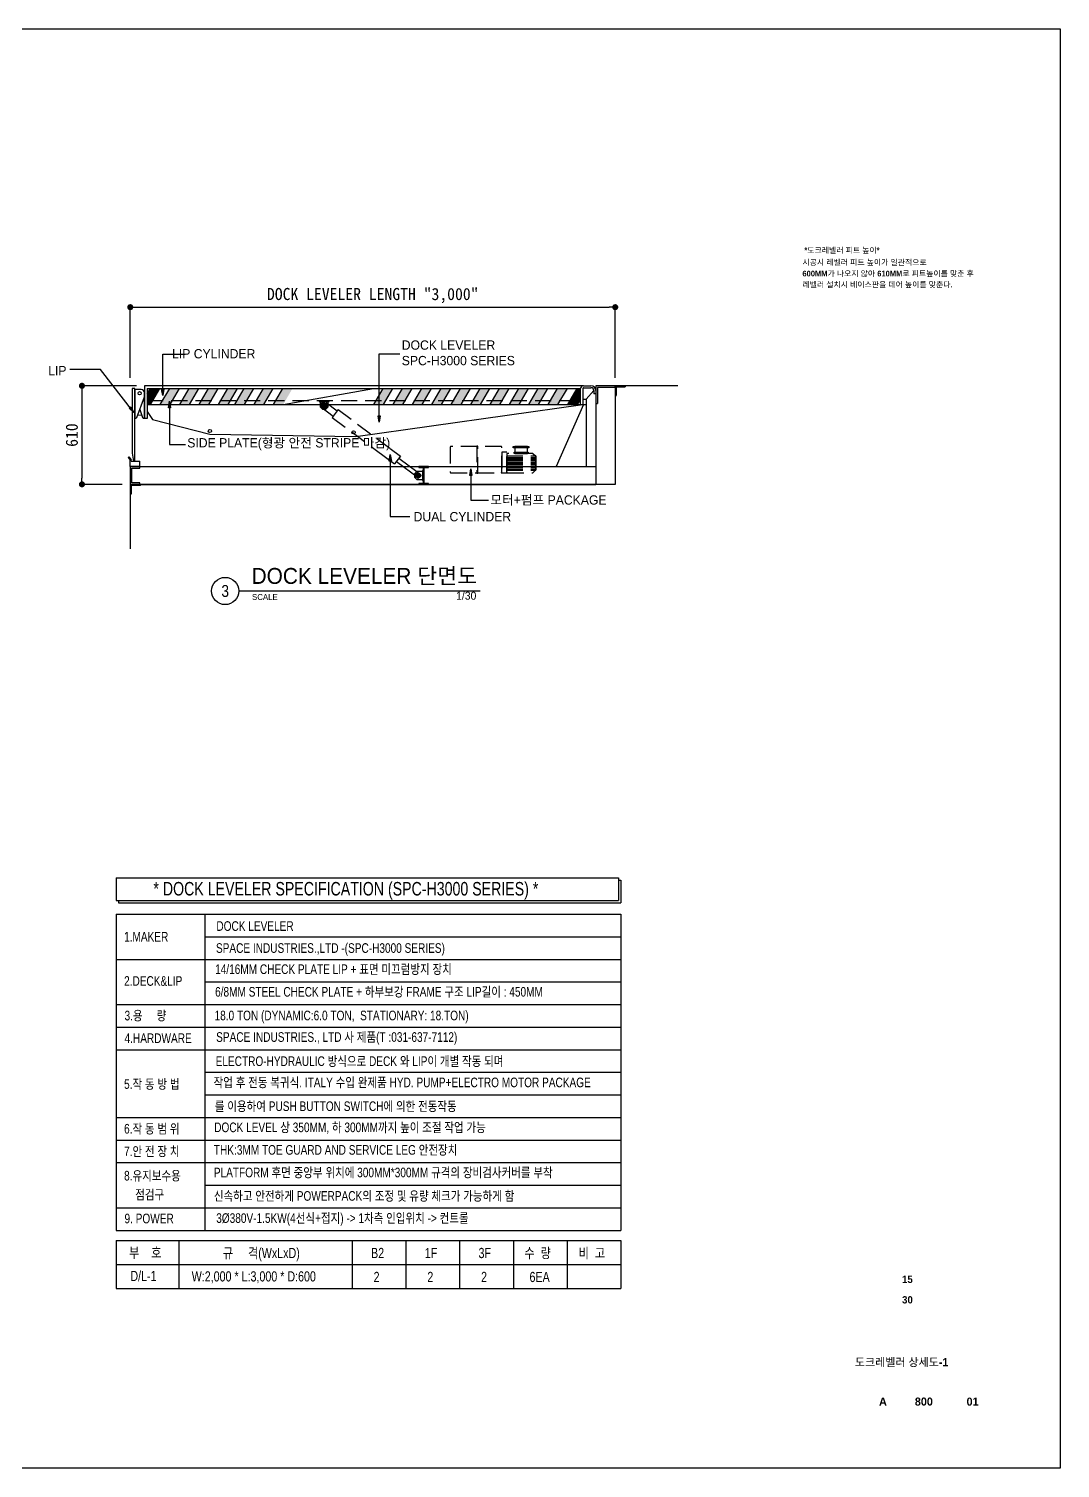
# Model space of a CAD drawing. Header units: millimetres. Extents: x 0 to 24690, y 0 to 8910.
# Drawn here: x 6220 to 12600, y 0 to 8910 of the extents above; entities that cross this region are included whole.
import ezdxf
from ezdxf.enums import TextEntityAlignment as Align

# ---------------------------------------------------------------- set-up
doc = ezdxf.new("R2010")
doc.units = ezdxf.units.MM
doc.header["$LTSCALE"] = 400
doc.header["$MEASUREMENT"] = 0
doc.header["$PDSIZE"] = -5
doc.linetypes.add('DASHED2', pattern=[0.375, 0.25, -0.125])
doc.layers.get('0').update_dxf_attribs({"linetype": 'CONTINUOUS'})
doc.layers.get('Defpoints').update_dxf_attribs({"color": 161, "linetype": 'CONTINUOUS'})
for name, color, linetype in [('A-ANNO-TEXT1', 7, 'CONTINUOUS'), ('COL', 2, 'CONTINUOUS'), ('SOLID_COL', 7, 'CONTINUOUS'), ('TEXT', 3, 'CONTINUOUS'), ('건축120130$0$MARK', 3, 'CONTINUOUS'), ('오버헤드 FR', 1, 'CONTINUOUS')]:
    doc.layers.add(name, color=color, linetype=linetype)
doc.styles.add('2020음성 1차', font='나눔고딕Bold.ttf')
doc.styles.get("Standard").update_dxf_attribs({"font": 'SYMBOL'})
doc.styles.add('돋움체', font='')
doc.styles.add('울릉도M', font='')
doc.styles.get('돋움체').set_extended_font_data('DotumChe')
doc.styles.get('울릉도M').set_extended_font_data('HY울릉도M')
doc.dimstyles.new('std_style', dxfattribs={"dimtxt": 3, "dimasz": 1, "dimexe": 1.5, "dimexo": 2, "dimgap": 1, "dimtad": 1, "dimtoh": 1, "dimdec": 0, "dimzin": 0, "dimdsep": 46, "dimtxsty": 'Standard', "dimblk": '01420DDOT01', "dimblk1": '01420DDOT01', "dimblk2": '01420DDOT01', "dimcen": 2.5, "dimdle": 8, "dimclrd": 256, "dimclre": 256, "dimclrt": 256, "dimadec": 1, "dimazin": 0, "dimtfac": 1, "dimtdec": 0, "dimtix": 1, "dimtmove": 2, "dimatfit": 3, "dimldrblk": 'CLOSEDBLANK', "dimfxl": 1, "dimtolj": 1, "dimtzin": 0, "dimlwd": -1, "dimlwe": -1, "dimarcsym": 0})
doc.dimstyles.new('류재성$0', dxfattribs={"dimscale": 50, "dimtxt": 3, "dimasz": 1.5, "dimexe": 0, "dimexo": 2, "dimgap": 1, "dimtad": 1, "dimdec": 0, "dimdsep": 46, "dimlunit": 6, "dimtxsty": '2020음성 1차', "dimblk1": 'DOT', "dimblk2": 'DOT', "dimsah": 1, "dimcen": 0.09, "dimclrt": 4, "dimadec": 0, "dimazin": 0, "dimtfac": 1, "dimtdec": 4, "dimtofl": 0, "dimtmove": 0, "dimatfit": 3, "dimldrblk": 'DOT', "dimfxl": 1, "dimtolj": 1, "dimtzin": 0, "dimarcsym": 0})

# ---------------------------------------------------------------- blocks, each defined once
blk = doc.blocks.new('_Dot')
at = {"color": 0, "linetype": 'ByBlock', "lineweight": -2}
blk.add_line((-0.5, 0), (-1, 0), dxfattribs=at)
at = {"color": 0, "linetype": 'ByBlock', "const_width": 0.5}
blk.add_lwpolyline([(-0.25, 0, 1), (0.25, 0, 1)], format="xyb", close=True, dxfattribs=at)
blk = doc.blocks.new('*D63')
at = {"layer": 'Defpoints', "color": 0}
for p in [(9847.4, 7186.8), (6847.4, 6700.1), (9847.4, 6700.1)]:
    blk.add_point(p, dxfattribs=at)
at = {"layer": 'SOLID_COL', "color": 0, "lineweight": -2}
for p, q in [((6847.4, 6750.1), (6847.4, 7186.8)), ((6884.9, 7186.8), (9809.9, 7186.8)), ((9847.4, 6750.1), (9847.4, 7186.8))]:
    blk.add_line(p, q, dxfattribs=at)
at = {"layer": 'SOLID_COL', "color": 0, "linetype": 'ByBlock', "lineweight": -2, "xscale": 37.5, "yscale": 37.5, "zscale": 37.5, "rotation": 180}
blk.add_blockref('_Dot', (6847.4, 7186.8), dxfattribs=at)
at = {"layer": 'SOLID_COL', "color": 0, "linetype": 'ByBlock', "lineweight": -2, "xscale": 37.5, "yscale": 37.5, "zscale": 37.5}
blk.add_blockref('_Dot', (9847.4, 7186.8), dxfattribs=at)
at = {"layer": 'SOLID_COL', "color": 4, "insert": (8347.4, 7258.5), "char_height": 75, "attachment_point": 5, "style": '돋움체'}
blk.add_mtext('\\A1;DOCK LEVELER LENGTH "3,000"', dxfattribs=at)
blk = doc.blocks.new('01420DDOT01')
blk.add_line((-1.5, 0), (1.5, 0))
at = {"const_width": 0.5}
blk.add_lwpolyline([(-0.25, 0, 1), (0.25, 0, 1)], format="xyb", close=True, dxfattribs=at)
blk = doc.blocks.new('*D64')
at = {"layer": 'Defpoints', "color": 0}
for p in [(6935.3, 6700.1), (6548.6, 6090.1), (6847.4, 6090.1)]:
    blk.add_point(p, dxfattribs=at)
at = {"layer": 'SOLID_COL', "color": 0, "lineweight": -2}
for p, q in [((6885.3, 6700.1), (6548.6, 6700.1)), ((6548.6, 6662.6), (6548.6, 6127.6)), ((6797.4, 6090.1), (6548.6, 6090.1))]:
    blk.add_line(p, q, dxfattribs=at)
at = {"layer": 'SOLID_COL', "color": 0, "linetype": 'ByBlock', "lineweight": -2, "xscale": 37.5, "yscale": 37.5, "zscale": 37.5}
for p, rotation in [((6548.6, 6700.1), 90), ((6548.6, 6090.1), 270)]:
    blk.add_blockref('_Dot', p, dxfattribs=dict(at, rotation=rotation))
at = {"layer": 'SOLID_COL', "color": 4, "insert": (6486, 6395.1), "char_height": 75, "attachment_point": 5, "rotation": 90, "style": '돋움체'}
blk.add_mtext('\\A1;610', dxfattribs=at)
blk = doc.blocks.new('도크레벨러 더블실린더')
at = {"color": 1}
for p, q in [((135824.7, 1598958.5), (135887.3, 1598958.5)), ((136328, 1598613.6), (136292, 1598565.5)), ((136436.9, 1598478.9), (136302.5, 1598579.5)), ((136436.9, 1598510.2), (136317.5, 1598599.5)), ((136436.9, 1598510.2), (136436.9, 1598478.9))]:
    blk.add_line(p, q, dxfattribs=at)
at = {"color": 1, "linetype": 'DASHED2'}
for p, q in [((135942, 1598902.4), (135906.1, 1598854.3)), ((135942, 1598902.4), (136264.8, 1598660.8)), ((135906.1, 1598854.3), (136171.7, 1598655.5))]:
    blk.add_line(p, q, dxfattribs=at)
for points in [[(135824.7, 1598958.5), (135824.7, 1598953.2), (135887.3, 1598953.2), (135887.3, 1598958.5)], [(135832, 1598953.2), (135832, 1598919.5), (135846.4, 1598905), (135865.7, 1598905), (135880.1, 1598919.5), (135880.1, 1598953.2)], [(135878.9, 1598929.1), (135835.5, 1598929.1)], [(135842.4, 1598914.5), (135912.1, 1598862.3)], [(135856, 1598908.5), (135856, 1598949.7)], [(135868.1, 1598945.2), (135936, 1598894.4)]]:
    blk.add_lwpolyline(points, dxfattribs=at)
at = {"color": 1}
for points in [[(136171.7, 1598655.5), (136292, 1598565.5)], [(136264.8, 1598660.8), (136328, 1598613.6)]]:
    blk.add_lwpolyline(points, dxfattribs=at)
at = {"color": 1, "linetype": 'DASHED2'}
for radius in [20, 14.2, 6.86]:
    blk.add_circle((135856, 1598929.1), radius, dxfattribs=at)

msp = doc.modelspace()

# ---------------------------------------------------------------- hatches: boundary and pattern name
h = msp.add_hatch(color=2)
h.dxf.hatch_style = 1
h.paths.add_polyline_path([(7031.2, 6684.1), (6971.2, 6684.1), (6951.3, 6649.7), (6951.3, 6584.1), (6973.4, 6584.1)])
h = msp.add_hatch(color=2)
h.dxf.hatch_style = 1
h.paths.add_polyline_path([(7151.2, 6684.1), (7091.2, 6684.1), (7033.4, 6584.1), (7093.4, 6584.1)])
h = msp.add_hatch(color=2)
h.dxf.hatch_style = 1
h.paths.add_polyline_path([(7271.2, 6684.1), (7211.2, 6684.1), (7153.4, 6584.1), (7213.4, 6584.1)])
h = msp.add_hatch(color=2)
h.dxf.hatch_style = 1
h.paths.add_polyline_path([(7391.2, 6684.1), (7331.2, 6684.1), (7273.4, 6584.1), (7333.4, 6584.1)])
h = msp.add_hatch(color=2)
h.dxf.hatch_style = 1
h.paths.add_polyline_path([(7511.2, 6684.1), (7451.2, 6684.1), (7393.4, 6584.1), (7453.4, 6584.1)])
h = msp.add_hatch(color=2)
h.dxf.hatch_style = 1
h.paths.add_polyline_path([(7611.2, 6684.1), (7551.2, 6684.1), (7493.4, 6584.1), (7553.4, 6584.1)])
h = msp.add_hatch(color=2)
h.dxf.hatch_style = 1
h.paths.add_polyline_path([(7731.2, 6684.1), (7671.2, 6684.1), (7613.4, 6584.1), (7673.4, 6584.1)])
h = msp.add_hatch(color=2)
h.dxf.hatch_style = 1
h.paths.add_polyline_path([(7851.2, 6684.1), (7791.2, 6684.1), (7733.4, 6584.1), (7793.4, 6584.1)])
h = msp.add_hatch(color=2)
h.dxf.hatch_style = 1
h.paths.add_polyline_path([(8471.2, 6684.1), (8411.2, 6684.1), (8353.4, 6584.1), (8413.4, 6584.1)])
h = msp.add_hatch(color=2)
h.dxf.hatch_style = 1
h.paths.add_polyline_path([(8591.2, 6684.1), (8531.2, 6684.1), (8473.4, 6584.1), (8533.4, 6584.1)])
h = msp.add_hatch(color=2)
h.dxf.hatch_style = 1
h.paths.add_polyline_path([(8711.2, 6684.1), (8651.2, 6684.1), (8593.4, 6584.1), (8653.4, 6584.1)])
h = msp.add_hatch(color=2)
h.dxf.hatch_style = 1
h.paths.add_polyline_path([(8831.2, 6684.1), (8771.2, 6684.1), (8713.4, 6584.1), (8773.4, 6584.1)])
h = msp.add_hatch(color=2)
h.dxf.hatch_style = 1
h.paths.add_polyline_path([(8951.2, 6684.1), (8891.2, 6684.1), (8833.4, 6584.1), (8893.4, 6584.1)])
h = msp.add_hatch(color=2)
h.dxf.hatch_style = 1
h.paths.add_polyline_path([(9071.2, 6684.1), (9011.2, 6684.1), (8953.4, 6584.1), (9013.4, 6584.1)])
h = msp.add_hatch(color=2)
h.dxf.hatch_style = 1
h.paths.add_polyline_path([(9191.2, 6684.1), (9131.2, 6684.1), (9073.4, 6584.1), (9133.4, 6584.1)])
h = msp.add_hatch(color=2)
h.dxf.hatch_style = 1
h.paths.add_polyline_path([(9311.2, 6684.1), (9251.2, 6684.1), (9193.4, 6584.1), (9253.4, 6584.1)])
h = msp.add_hatch(color=2)
h.dxf.hatch_style = 1
h.paths.add_polyline_path([(9431.2, 6684.1), (9371.2, 6684.1), (9313.4, 6584.1), (9373.4, 6584.1)])
h = msp.add_hatch(color=2)
h.dxf.hatch_style = 1
h.paths.add_polyline_path([(9551.2, 6684.1), (9491.2, 6684.1), (9433.4, 6584.1), (9493.4, 6584.1)])
h = msp.add_hatch(color=2)
h.dxf.hatch_style = 1
h.paths.add_polyline_path([(9631.8, 6684.1), (9616.2, 6684.1), (9611.2, 6684.1), (9567.8, 6609.1), (9627.8, 6609.1), (9631.8, 6616)])
h.paths.add_polyline_path([(9613.4, 6584.1), (9627.8, 6609.1), (9567.8, 6609.1), (9566, 6605.9, 0.053314), (9578.4, 6584.1)])
h = msp.add_hatch(color=2)
h.dxf.hatch_style = 1
h.paths.add_polyline_path([(9566, 6605.9), (9553.4, 6584.1), (9578.4, 6584.1, -0.053314)])

# ---------------------------------------------------------------- linework, layer by layer
at = {"color": 4}
for p, q in [((6875.3, 6684.1), (6859.3, 6684.1)), ((6859.3, 6684.1), (6859.3, 6284.1)), ((6875.3, 6234.1), (6875.3, 6684.1)), ((9651.4, 6700.1), (6935.3, 6700.1)), ((6935.3, 6700.1), (6935.3, 6497.3)), ((6951.3, 6684.1), (6951.3, 6497.3)), ((9616.2, 6684.1), (9631.8, 6684.1)), ((9631.8, 6584.1), (9631.8, 6684.1)), ((9647.4, 6684.1), (9647.4, 6584.1)), ((9651.4, 6700.1), (9697.4, 6700.1)), ((9651.4, 6688.1), (9697.4, 6688.1)), ((9847.4, 6690.1), (9737.4, 6690.1)), ((9737.4, 6690.1), (9737.4, 6590.1)), ((9647.4, 6618.1), (9667.4, 6618.1)), ((9667.4, 6618.1), (9715.3, 6672)), ((9667.4, 6618.1), (9667.4, 6200.1)), ((9715.4, 6670.1), (9715.4, 6650.1)), ((9727.4, 6650.1), (9715.4, 6650.1)), ((6892.4, 6519.1), (6918, 6519.4)), ((6951.3, 6584.1), (9647.4, 6584.1)), ((6951.3, 6541), (6984.9, 6490.7)), ((8242.8, 6387.3), (9647.4, 6584.1)), ((9651.4, 6584.1), (9482.4, 6200.1)), ((9651.4, 6584.1), (9667.4, 6584.1)), ((9727.4, 6590.1), (9727.4, 6090.1)), ((6951.3, 6497.3), (6935.3, 6497.3)), ((6984.9, 6490.7), (7340.3, 6400.9)), ((7340.3, 6400.9), (8242.8, 6387.3)), ((6838.9, 6260.1), (6835.1, 6256.6)), ((6835.1, 6256.6), (6847.4, 6239.6)), ((6838.9, 6260.1), (6852.4, 6241.6)), ((6847.4, 6200.1), (6847.4, 6239.6)), ((6852.4, 6234.1), (6852.4, 6241.6)), ((6859.3, 6284.1), (6867.3, 6234.1)), ((6847.4, 6200.1), (9727.4, 6200.1)), ((6847.4, 6200.1), (6847.4, 6090.1)), ((6852.4, 6234.1), (6907.4, 6234.1)), ((6867.3, 6234.1), (6875.3, 6234.1)), ((6907.4, 6200.1), (6907.4, 6234.1)), ((6847.4, 6090.1), (9727.4, 6090.1))]:
    msp.add_line(p, q, dxfattribs=at)
at = {"color": 7}
for p, q in [((6951.3, 6649.7), (6971.2, 6684.1)), ((6973.4, 6584.1), (7031.2, 6684.1)), ((7033.4, 6584.1), (7091.2, 6684.1)), ((7093.4, 6584.1), (7151.2, 6684.1)), ((7153.4, 6584.1), (7211.2, 6684.1)), ((7213.4, 6584.1), (7271.2, 6684.1)), ((7273.4, 6584.1), (7331.2, 6684.1)), ((7333.4, 6584.1), (7391.2, 6684.1)), ((7393.4, 6584.1), (7451.2, 6684.1)), ((7453.4, 6584.1), (7511.2, 6684.1)), ((7493.4, 6584.1), (7551.2, 6684.1)), ((7553.4, 6584.1), (7611.2, 6684.1)), ((7613.4, 6584.1), (7671.2, 6684.1)), ((7673.4, 6584.1), (7731.2, 6684.1)), ((7733.4, 6584.1), (7791.2, 6684.1)), ((7793.4, 6584.1), (8351.2, 6684.1)), ((8353.4, 6584.1), (8411.2, 6684.1)), ((8413.4, 6584.1), (8471.2, 6684.1)), ((8473.4, 6584.1), (8531.2, 6684.1)), ((8533.4, 6584.1), (8591.2, 6684.1)), ((8593.4, 6584.1), (8651.2, 6684.1)), ((8653.4, 6584.1), (8711.2, 6684.1)), ((8713.4, 6584.1), (8771.2, 6684.1)), ((8773.4, 6584.1), (8831.2, 6684.1)), ((8833.4, 6584.1), (8891.2, 6684.1)), ((8893.4, 6584.1), (8951.2, 6684.1)), ((8953.4, 6584.1), (9011.2, 6684.1)), ((9013.4, 6584.1), (9071.2, 6684.1)), ((9073.4, 6584.1), (9131.2, 6684.1)), ((9133.4, 6584.1), (9191.2, 6684.1)), ((9193.4, 6584.1), (9251.2, 6684.1)), ((9253.4, 6584.1), (9311.2, 6684.1)), ((9313.4, 6584.1), (9371.2, 6684.1)), ((9373.4, 6584.1), (9431.2, 6684.1)), ((9433.4, 6584.1), (9491.2, 6684.1)), ((9493.4, 6584.1), (9551.2, 6684.1)), ((9553.4, 6584.1), (9611.2, 6684.1)), ((9613.4, 6584.1), (9631.8, 6616))]:
    msp.add_line(p, q, dxfattribs=at)
at = {"color": 252, "linetype": 'DASHED2'}
msp.add_line((6951.3, 6609.1), (9631.8, 6609.1), dxfattribs=at)
at = {"color": 1, "linetype": 'DASHED2'}
for p, q in [((9176.3, 6277), (9176.3, 6167)), ((9176.3, 6265.9), (9353.8, 6265.9)), ((9176.3, 6256.9), (9358.8, 6256.9)), ((9176.3, 6247.9), (9358.8, 6247.9)), ((9176.3, 6238.9), (9358.8, 6238.9)), ((9338.3, 6282), (9181.3, 6282)), ((9338.3, 6282), (9353.8, 6265.9)), ((9353.8, 6265.9), (9353.8, 6178.1)), ((9358.8, 6183.1), (9358.8, 6260.9)), ((9176.3, 6229.9), (9358.8, 6229.9)), ((9176.3, 6221), (9358.8, 6221)), ((9176.3, 6212), (9358.8, 6212)), ((9176.3, 6203), (9358.8, 6203)), ((9176.3, 6194), (9358.8, 6194)), ((9176.3, 6185), (9358.8, 6185)), ((9176.3, 6178.1), (9353.8, 6178.1)), ((9181.3, 6162), (9338.3, 6162)), ((9353.8, 6178.1), (9338.3, 6162))]:
    msp.add_line(p, q, dxfattribs=at)
at = {"color": 252}
msp.add_line((6847.4, 6200.1), (6847.4, 6090.1), dxfattribs=at)
for p, q in [((6759.3, 3654.1), (9867.3, 3654.1)), ((6759.3, 3654.1), (6759.3, 3514.3)), ((9867.3, 3654.1), (9867.3, 3514.3)), ((9867.3, 3639.1), (9882.2, 3639.1)), ((9882.2, 3639.1), (9882.2, 3499.3)), ((6759.3, 3514.3), (9867.3, 3514.3)), ((6774.3, 3514.3), (6774.3, 3499.3)), ((6774.3, 3499.3), (9882.2, 3499.3)), ((6759.3, 3429.5), (9882.2, 3429.5)), ((6759.3, 3429.5), (6759.3, 1472.3)), ((7308.5, 3429.5), (7308.5, 1472.3)), ((9882.2, 3429.5), (9882.2, 1472.3)), ((7308.5, 3289.7), (9882.2, 3289.7)), ((6759.3, 3149.9), (9882.2, 3149.9)), ((7308.5, 3010.1), (9882.2, 3010.1)), ((6759.3, 2870.3), (9882.2, 2870.3)), ((6759.3, 2730.5), (9882.2, 2730.5)), ((6759.3, 2590.7), (9882.2, 2590.7)), ((6759.3, 2590.7), (9882.2, 2590.7)), ((7308.5, 2590.7), (9882.2, 2590.7)), ((7308.5, 2450.9), (9882.2, 2450.9)), ((7308.5, 2311.1), (9882.2, 2311.1)), ((6759.3, 2171.3), (9882.2, 2171.3)), ((6759.3, 2031.5), (9882.2, 2031.5)), ((6759.3, 1891.7), (9882.2, 1891.7)), ((7308.5, 1751.9), (9882.2, 1751.9)), ((6759.3, 1612.1), (9882.2, 1612.1)), ((6759.3, 1472.3), (9882.2, 1472.3)), ((6759.3, 1408.9), (9882.2, 1408.9)), ((6759.3, 1408.9), (6759.3, 1112.2)), ((7148.4, 1408.9), (7148.4, 1112.2)), ((8220.1, 1408.9), (8220.1, 1112.2)), ((8552.5, 1408.9), (8552.5, 1112.2)), ((8884.9, 1408.9), (8884.9, 1112.2)), ((9217.4, 1408.9), (9217.4, 1112.2)), ((9549.8, 1408.9), (9549.8, 1112.2)), ((9882.2, 1408.9), (9882.2, 1112.2)), ((6759.3, 1260.6), (9882.2, 1260.6)), ((6759.3, 1112.2), (9882.2, 1112.2))]:
    msp.add_line(p, q)
at = {"color": 4}
for points in [[(6951.3, 6684.1), (9631.8, 6684.1), (9631.8, 6684.1)], [(9847.4, 6690.1), (9847.4, 6700.1), (9727.4, 6700.1), (9727.4, 6590.1), (9737.4, 6590.1)]]:
    msp.add_lwpolyline(points, dxfattribs=at)
msp.add_lwpolyline([(6906.1, 6554.1), (6923.4, 6503.8, 0.320045), (6928.1, 6500.4), (6935.3, 6500.4), (6935.3, 6656.2, 0.414214), (6915.3, 6676.2), (6875.3, 6676.2), (6875.3, 6500.4), (6882.4, 6500.4, 0.320045), (6887.1, 6503.8), (6935.3, 6631.5)], format="xyb", dxfattribs=at)
at = {"color": 1, "linetype": 'DASHED2'}
for points in [[(8998.1, 6327.1), (8992.1, 6327.1), (8992.1, 6159), (8998.1, 6159)], [(9147, 6162), (9176.3, 6162), (9176.3, 6289.9), (9147, 6289.9)], [(9216.8, 6324.1), (9313.9, 6324.1), (9313.9, 6317), (9216.8, 6317)], [(9222.2, 6289.1), (9308.5, 6289.1), (9308.5, 6282), (9222.2, 6282)]]:
    msp.add_lwpolyline(points, close=True, dxfattribs=at)
for points in [[(8992.1, 6324.1), (8831.2, 6324.1, 0.414214), (8826.2, 6319.1), (8826.2, 6167, 0.414214), (8831.2, 6162), (8992.1, 6162)], [(8998.1, 6162), (9142, 6162, 0.414214), (9147, 6167), (9147, 6319.1, 0.414214), (9142, 6324.1), (8998.1, 6324.1)]]:
    msp.add_lwpolyline(points, format="xyb", dxfattribs=at)
for points in [[(9304.8, 6324.1), (9225.9, 6324.1)], [(9225.9, 6317), (9225.9, 6289.1)], [(9225.9, 6282), (9304.8, 6282)], [(9304.8, 6289.1), (9304.8, 6317)], [(8654.4, 6169.2), (8620.7, 6169.2), (8606.2, 6154.8), (8606.2, 6135.5), (8620.7, 6121.1), (8654.4, 6121.1)], [(8627.9, 6121.1), (8627.9, 6166.8)], [(8659.8, 6176.4), (8654.4, 6176.4), (8654.4, 6113.8), (8659.8, 6113.8)], [(8606.2, 6145.1), (8649.6, 6145.1)]]:
    msp.add_lwpolyline(points, dxfattribs=at)
at = {"color": 252}
msp.add_lwpolyline([(6907.4, 6200.1), (6847.4, 6200.1), (6847.4, 6090.1), (6907.4, 6090.1), (6907.4, 6100.1), (6857.4, 6100.1), (6857.4, 6190.1), (6907.4, 6190.1)], close=True, dxfattribs=at)
at = {"color": 252, "linetype": 'DASHED2'}
msp.add_lwpolyline([(8665.8, 6096.1), (8665.8, 6194.1), (8692.8, 6194.1), (8692.8, 6200.1), (8632.8, 6200.1), (8632.8, 6194.1), (8659.8, 6194.1), (8659.8, 6096.1), (8632.8, 6096.1), (8632.8, 6090.1), (8692.8, 6090.1), (8692.8, 6096.1), (8665.8, 6096.1)], dxfattribs=at)
at = {"color": 7}
for centre in [(6905.3, 6654.1), (7340.3, 6420.2), (8228.9, 6411.9)]:
    msp.add_circle(centre, 10, dxfattribs=at)
at = {"color": 1, "linetype": 'DASHED2'}
for radius in [15, 9.63, 7.22]:
    msp.add_circle((8627.9, 6145.1), radius, dxfattribs=at)
at = {"color": 4}
for centre, radius, start, end in [((9651.4, 6680.1), 20, 90, 168.46304), ((9651.4, 6684.1), 4, 90, 180), ((9697.4, 6670.1), 30, 0, 90), ((9697.4, 6670.1), 18, 0, 90)]:
    msp.add_arc(centre, radius, start, end, dxfattribs=at)
at = {"color": 1, "linetype": 'DASHED2'}
for centre, start, end in [((9181.3, 6277), 90, 180), ((9353.8, 6260.9), 0, 90), ((9181.3, 6167), 180, 270), ((9353.8, 6183.1), 270, 0)]:
    msp.add_arc(centre, 5, start, end, dxfattribs=at)
at = {"layer": 'COL', "color": 2}
for p, q in [((10234.8, 6700.1), (9847.4, 6700.1)), ((9847.4, 6700.1), (9847.4, 6090.1)), ((6847.4, 6090.1), (6847.4, 5690.1)), ((9847.4, 6090.1), (6847.4, 6090.1))]:
    msp.add_line(p, q, dxfattribs=at)
at = {"layer": 'COL', "color": 4}
msp.add_line((9727.4, 6090.1), (6847.4, 6090.1), dxfattribs=at)
at = {"layer": 'Defpoints'}
msp.add_lwpolyline([(0, 8910), (12600, 8910), (12600, 0), (0, 0)], close=True, dxfattribs=at)
at = {"layer": '건축120130$0$MARK', "color": 4}
msp.add_line((7519.3, 5430), (9011.5, 5430), dxfattribs=at)
msp.add_circle((7434.8, 5430), 84.5, dxfattribs=at)
at = {"layer": '오버헤드 FR'}
for p, q in [((9847.4, 6700.1), (9912.4, 6700.1)), ((9853.4, 6691.1), (9853.4, 6641.1)), ((9856.4, 6694.1), (9906.4, 6694.1)), ((6847.4, 6090.1), (6912.4, 6090.1)), ((6847.4, 6090.1), (6847.4, 6025.1)), ((6853.4, 6081.1), (6853.4, 6031.1)), ((6856.4, 6084.1), (6906.4, 6084.1))]:
    msp.add_line(p, q, dxfattribs=at)
for centre, radius, start, end in [((9856.4, 6691.1), 3, 90, 180), ((9906.4, 6700.1), 6, 270, 0), ((9847.4, 6641.1), 6, 270, 0), ((6856.4, 6081.1), 3, 90, 180), ((6906.4, 6090.1), 6, 270, 0), ((6847.4, 6031.1), 6, 270, 0)]:
    msp.add_arc(centre, radius, start, end, dxfattribs=at)

# ---------------------------------------------------------------- block references
at = {"color": 1}
msp.add_blockref('도크레벨러 더블실린더', (-127809, -1592349.4), dxfattribs=at)

# ---------------------------------------------------------------- texts
at = {"layer": 'A-ANNO-TEXT1', "style": '2020음성 1차'}
for s, p in [('시공시 레벨러 피트 높이가 일관적으로', (11005.5, 7446.9)), ('*도크레벨러 피트 높이*', (11017.4, 7521.5)), ('600MM가 나오지 않아 610MM로 피트높이를 맞춘 후', (11005.5, 7377.5)), ('레벨러 설치시 베이스판을 데어 높이를 맞춘다.', (11005.5, 7309.2))]:
    msp.add_text(s, height=34.791, dxfattribs=at).set_placement(p)
for s, p in [('15', (11621.1, 1169)), ('30', (11621.6, 1042.4))]:
    msp.add_text(s, height=45, dxfattribs=at).set_placement(p, align=Align.MIDDLE_LEFT)
at = {"layer": 'A-ANNO-TEXT1', "linetype": 'ByBlock', "style": '2020음성 1차'}
msp.add_text('도크레벨러 상세도-1', height=49.859, dxfattribs=at).set_placement((11619.3, 657.6), align=Align.MIDDLE)
for s, height, p in [('A', 49.9, (11479.4, 412.5)), ('800', 49.86, (11701, 412.5)), ('01', 49.86, (12020.8, 412.1))]:
    msp.add_text(s, height=height, dxfattribs=at).set_placement(p, align=Align.MIDDLE_LEFT)
at = {"layer": 'TEXT', "color": 4, "style": '울릉도M', "width": 0.8}
for s, height, p in [('* DOCK LEVELER SPECIFICATION (SPC-H3000 SERIES) *', 83.73, (6990.6, 3545.1)), ('14/16MM CHECK PLATE LIP + 표면 미끄럼방지 장치', 59.541, (7372.2, 3059.1)), ('6/8MM STEEL CHECK PLATE + 하부보강 FRAME 구조 LIP길이 : 450MM', 59.541, (7372.2, 2919.3)), ('18.0 TON (DYNAMIC:6.0 TON,  STATIONARY: 18.TON)', 59.541, (7368.9, 2772.6)), ('ELECTRO-HYDRAULIC 방식으로 DECK 와 LIP이 개별 작동 되며', 59.541, (7375.8, 2489.8)), ('작업 후 전동 복귀식. ITALY 수입 완제품 HYD. PUMP+ELECTRO MOTOR PACKAGE', 59.541, (7362.8, 2358.3)), ('를 이용하여 PUSH BUTTON SWITCH에 의한 전동작동', 59.541, (7370.6, 2211)), ('DOCK LEVEL 상 350MM, 하 300MM까지 높이 조절 작업 가능', 59.541, (7366.8, 2080.2)), ('THK:3MM TOE GUARD AND SERVICE LEG 안전장치', 59.541, (7364.6, 1940.6)), ('PLATFORM 후면 중앙부 위치에 300MM*300MM 규격의 장비검사커버를 부착', 59.541, (7364.6, 1800.8)), ('신속하고 안전하게 POWERPACK의 조정 및 유량 체크가 가능하게 함', 59.541, (7364.6, 1655.7)), ('3Ø380V-1.5KW(4선식+접지) -> 1차측 인입위치 -> 컨트롤', 59.541, (7379.2, 1518.5)), ('규     격(WxLxD)', 63.19, (7420.3, 1300.5)), ('B2', 63.19, (8337, 1300.5)), ('1F', 63.19, (8669.4, 1300.5)), ('3F', 63.19, (9001.8, 1300.5)), ('수  량', 63.19, (9285.7, 1300.5)), ('비  고', 63.19, (9621.3, 1300.5)), ('W:2,000 * L:3,000 * D:600', 63.19, (7227.4, 1155.8)), ('2', 63.2, (8352.7, 1152.2)), ('2', 63.2, (8685.2, 1152.2)), ('2', 63.2, (9017.6, 1152.2)), ('6EA', 63.19, (9317.1, 1152.2))]:
    msp.add_text(s, height=height, dxfattribs=at).set_placement(p)
for s, height, p in [('DOCK LEVELER', 59.541, (7380.2, 3355.9)), ('1.MAKER', 59.54, (6809.2, 3289.7)), ('SPACE INDUSTRIES.,LTD -(SPC-H3000 SERIES)', 59.541, (7377.6, 3219.8)), ('2.DECK&LIP', 59.54, (6809.2, 3015.9)), ('3.용     량', 59.54, (6812.2, 2801.7)), ('4.HARDWARE', 59.54, (6812.2, 2661.9)), ('SPACE INDUSTRIES., LTD 사 제품(T :031-637-7112)', 59.541, (7378.8, 2669)), ('5.작 동 방 법', 59.54, (6809.2, 2378.1)), ('6.작 동 범 위', 59.54, (6809.2, 2101.4)), ('7.안 전 장 치', 59.54, (6809.2, 1961.6)), ('8.유지보수용', 59.54, (6809.2, 1810.7)), ('점검구', 59.54, (6877.8, 1694)), ('9. POWER', 59.54, (6811.7, 1545.7)), ('부    호', 63.19, (6840, 1334.2)), ('D/L-1', 63.19, (6848.2, 1190.1))]:
    msp.add_text(s, height=height, dxfattribs=at).set_placement(p, align=Align.MIDDLE_LEFT)
at = {"layer": '건축120130$0$MARK', "color": 0, "style": '울릉도M'}
for s, height, p in [('DOCK LEVELER 단면도', 98.537, (7598, 5474)), ('SCALE', 36.95, (7601, 5374.5))]:
    msp.add_text(s, height=height, dxfattribs=at).set_placement(p)
at = {"layer": '건축120130$0$MARK', "color": 0, "style": '울릉도M', "width": 0.875}
msp.add_text('3', height=73.9, dxfattribs=at).set_placement((7434.8, 5430), align=Align.MIDDLE)
at = {"layer": '건축120130$0$MARK', "color": 0, "style": '울릉도M'}
msp.add_text('1/30', height=49.27, dxfattribs=at).set_placement((8988.3, 5376), align=Align.RIGHT)
for s, insert, char_height, attachment_point in [('DOCK LEVELER\\PSPC-H3000 SERIES', (8526.9, 6826.5, 0), 57.644, 7), ('LIP CYLINDER', (7621.4, 6868.9, 0), 57.644, 9), ('LIP', (6452.8, 6764.9, 0), 57.64, 9), ('SIDE PLATE(형광 안전 STRIPE 마감)', (7200.1, 6301.1, 0), 57.644, 7), ('모터+펌프 PACKAGE', (9074.8, 5958.5, 0), 57.644, 7), ('DUAL CYLINDER', (8600.2, 5860.5, 0), 57.644, 7)]:
    msp.add_mtext(s, dxfattribs=dict(at, insert=insert, char_height=char_height, attachment_point=attachment_point))

# ---------------------------------------------------------------- dimensions: what is measured, and where the dimension line sits
at = {"layer": 'SOLID_COL'}
dim = msp.add_linear_dim(base=(9847.4, 7186.8), p1=(6847.4, 6700.1), p2=(9847.4, 6700.1), text='DOCK LEVELER LENGTH "3,000"', dimstyle='류재성$0', override={"dimscale": 25, "dimtxsty": '돋움체'}, dxfattribs=at)
dim.commit()
dim.dimension.update_dxf_attribs({"geometry": '*D63', "text_midpoint": (8347.4, 7258.5)})
dim = msp.add_linear_dim(base=(6548.6, 6090.1), p1=(6935.3, 6700.1), p2=(6847.4, 6090.1), angle=90, dimstyle='류재성$0', override={"dimscale": 25, "dimtxsty": '돋움체'}, dxfattribs=at)
dim.commit()
dim.dimension.update_dxf_attribs({"geometry": '*D64', "text_midpoint": (6486, 6395.1)})

# ---------------------------------------------------------------- leaders
at = {"color": 0, "ltscale": 50}
for points in [[(7048.2, 6639.1), (7048.2, 6896.8), (7186.2, 6896.8)], [(8386.6, 6474.4), (8386.6, 6897.1), (8514.4, 6897.1)], [(6870.4, 6535), (6663, 6801.7), (6474.4, 6801.7)], [(7090.5, 6604.4), (7090.5, 6336.5), (7188.5, 6336.5)], [(8455.9, 6274.5), (8455.9, 5891.2), (8576.2, 5891.2)], [(8954.5, 6185.3), (8954.5, 5992.7), (9063.6, 5992.7)]]:
    msp.add_leader(points, dimstyle='std_style', override={"dimscale": 800, "dimasz": 0.05, "dimexe": 2, "dimexo": 3, "dimtad": 0, "dimtoh": 0, "dimcen": 0, "dimdle": 0, "dimclrd": 1, "dimclre": 1, "dimclrt": 7, "dimadec": 0, "dimtdec": 4, "dimfxl": 2}, dxfattribs=at)

doc.saveas('drawing.dxf')
